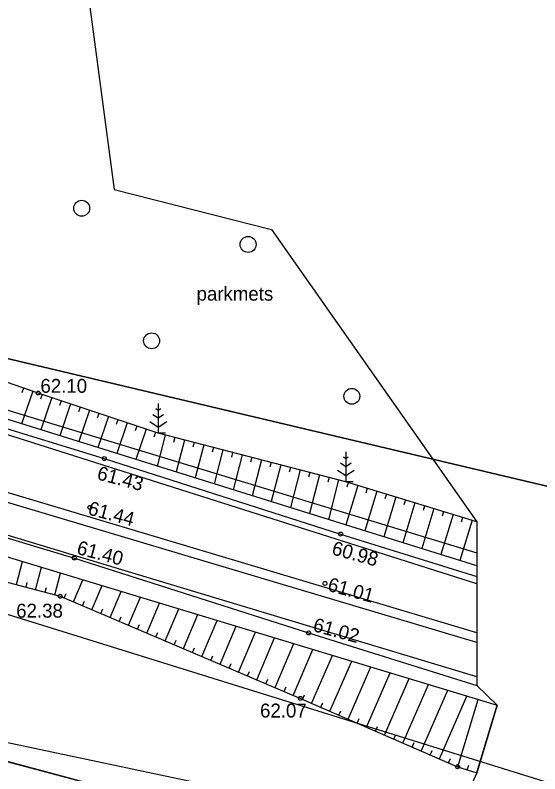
# Model space of a CAD drawing. Extents: x 640640 to 640863, y 6456506 to 6456694.
# Drawn here: x 640748.75 to 640775.1, y 6456551.28 to 6456589.41 of the extents above; entities that cross this region are included whole.
import ezdxf

# ---------------------------------------------------------------- set-up
doc = ezdxf.new("R2010")
doc.units = 0
for name, color, linetype in [('HALJASTUS', 7, 'Continuous'), ('KORGUS', 7, 'Continuous'), ('KPKAABEL', 7, 'Continuous'), ('KTRASS', 7, 'Continuous'), ('MOOTPIIR', 7, 'Continuous'), ('MPOHULIIN', 7, 'Continuous'), ('PIIR', 7, 'Continuous'), ('PUU', 7, 'Continuous'), ('RELJEEF', 7, 'Continuous'), ('TEE', 7, 'Continuous'), ('VORMISTUS', 7, 'Continuous')]:
    doc.layers.add(name, color=color, linetype=linetype)

msp = doc.modelspace()

# ---------------------------------------------------------------- linework, layer by layer
at = {"layer": 'HALJASTUS'}
for centre in [(640752.092, 6456579.704), (640760.448, 6456577.887), (640755.604, 6456573.04), (640765.655, 6456570.253)]:
    msp.add_circle(centre, 0.4, dxfattribs=at)
at = {"layer": 'KORGUS'}
for centre in [(640749.908, 6456570.412), (640753.229, 6456567.122), (640752.503, 6456564.668), (640765.088, 6456563.328), (640751.724, 6456562.125), (640764.308, 6456560.845), (640751.011, 6456560.204), (640763.484, 6456558.357), (640763.073, 6456555.066), (640770.963, 6456551.629)]:
    msp.add_circle(centre, 0.1, dxfattribs=at)
at = {"layer": 'KPKAABEL'}
msp.add_lwpolyline([(640771.934, 6456556.15), (640752.169, 6456562.125), (640732.405, 6456568.1), (640716.942, 6456572.123), (640701.48, 6456576.145), (640685.803, 6456579.785), (640670.126, 6456583.425)], dxfattribs=at)
at = {"layer": 'KTRASS'}
for points in [[(640771.934, 6456558.364), (640747.169, 6456565.762), (640736.352, 6456568.789), (640720.229, 6456572.858), (640710.425, 6456575.916), (640700.235, 6456578.745), (640677.722, 6456583.622), (640670.126, 6456585.329)], [(640771.934, 6456557.88), (640747.063, 6456565.296), (640736.228, 6456568.355), (640720.162, 6456572.518), (640700.164, 6456578.291), (640676.442, 6456583.404), (640670.126, 6456584.86)], [(640771.934, 6456560.825), (640743.251, 6456569.949)]]:
    msp.add_lwpolyline(points, dxfattribs=at)
at = {"layer": 'MOOTPIIR'}
msp.add_lwpolyline([(640744.156, 6456622.826), (640743.235, 6456607.824), (640750.337, 6456606.07), (640753.724, 6456580.64), (640761.625, 6456578.644), (640771.934, 6456563.95), (640771.934, 6456555.722), (640772.959, 6456554.725), (640771.934, 6456551.334), (640771.369, 6456550.071), (640760.633, 6456550.243), (640743.702, 6456553.829), (640733.751, 6456547.908), (640703.46, 6456554.75)], dxfattribs=at)
at = {"layer": 'MPOHULIIN'}
msp.add_lwpolyline([(640670.198, 6456590.183), (640685.639, 6456586.724), (640729.99, 6456575.159), (640771.934, 6456562.39)], dxfattribs=at)
at = {"layer": 'PIIR'}
for points in [[(640783.902, 6456665.438), (640782.96, 6456651.73), (640780.81, 6456620.58), (640777, 6456565.36), (640738.92, 6456574.38), (640734.74, 6456663.08), (640734.003, 6456678.754)], [(640651.277, 6456596.585), (640700.05, 6456584.5), (640738.92, 6456574.38), (640777, 6456565.36), (640799.88, 6456558.22), (640836.818, 6456546.681)], [(640833.137, 6456532.886), (640737.54, 6456562.65), (640647.9, 6456583.93)]]:
    msp.add_lwpolyline(points, dxfattribs=at)
at = {"layer": 'PUU'}
for p, q in [((640755.936, 6456569.546), (640755.811, 6456569.628)), ((640755.936, 6456569.896), (640755.936, 6456568.396)), ((640756.06, 6456569.628), (640755.936, 6456569.546)), ((640755.936, 6456569.146), (640755.669, 6456569.323)), ((640756.202, 6456569.323), (640755.936, 6456569.146)), ((640755.511, 6456568.985), (640755.936, 6456568.702)), ((640755.936, 6456568.702), (640756.36, 6456568.985)), ((640756.296, 6456568.396), (640755.936, 6456568.396)), ((640765.356, 6456567.457), (640765.356, 6456565.957)), ((640765.356, 6456566.707), (640765.089, 6456566.885)), ((640765.356, 6456567.107), (640765.231, 6456567.19)), ((640765.48, 6456567.19), (640765.356, 6456567.107)), ((640765.622, 6456566.885), (640765.356, 6456566.707)), ((640764.932, 6456566.547), (640765.356, 6456566.264)), ((640765.356, 6456566.264), (640765.78, 6456566.547)), ((640765.716, 6456565.957), (640765.356, 6456565.957))]:
    msp.add_line(p, q, dxfattribs=at)
at = {"layer": 'RELJEEF'}
for p, q in [((640749.638, 6456570.505), (640749.073, 6456568.877)), ((640749.166, 6456570.669), (640749.084, 6456570.433)), ((640750.111, 6456570.344), (640750.032, 6456570.107)), ((640750.585, 6456570.185), (640750.046, 6456568.573)), ((640751.06, 6456570.027), (640750.98, 6456569.789)), ((640751.534, 6456569.868), (640751.001, 6456568.274)), ((640752.008, 6456569.709), (640751.929, 6456569.472)), ((640752.482, 6456569.551), (640751.955, 6456567.976)), ((640752.956, 6456569.392), (640752.877, 6456569.155)), ((640753.43, 6456569.234), (640752.91, 6456567.677)), ((640753.905, 6456569.075), (640753.825, 6456568.838)), ((640754.379, 6456568.916), (640753.865, 6456567.379)), ((640754.853, 6456568.758), (640754.774, 6456568.521)), ((640755.327, 6456568.599), (640754.819, 6456567.08)), ((640755.801, 6456568.44), (640755.722, 6456568.203)), ((640756.283, 6456568.306), (640755.88, 6456566.749)), ((640756.767, 6456568.18), (640756.704, 6456567.938)), ((640757.251, 6456568.055), (640756.835, 6456566.45)), ((640757.735, 6456567.93), (640757.672, 6456567.688)), ((640758.219, 6456567.805), (640757.791, 6456566.152)), ((640758.703, 6456567.679), (640758.64, 6456567.437)), ((640759.187, 6456567.554), (640758.747, 6456565.853)), ((640759.671, 6456567.429), (640759.608, 6456567.187)), ((640760.155, 6456567.304), (640759.702, 6456565.554)), ((640760.639, 6456567.178), (640760.576, 6456566.936)), ((640761.123, 6456567.053), (640760.658, 6456565.255)), ((640761.607, 6456566.928), (640761.544, 6456566.686)), ((640762.091, 6456566.802), (640761.613, 6456564.957)), ((640762.575, 6456566.677), (640762.513, 6456566.435)), ((640763.059, 6456566.552), (640762.569, 6456564.658)), ((640763.543, 6456566.427), (640763.481, 6456566.185)), ((640764.027, 6456566.301), (640763.525, 6456564.359)), ((640764.511, 6456566.176), (640764.449, 6456565.934)), ((640764.995, 6456566.051), (640764.48, 6456564.061)), ((640765.956, 6456565.774), (640765.35, 6456563.789)), ((640765.478, 6456565.92), (640765.405, 6456565.681)), ((640766.913, 6456565.482), (640766.305, 6456563.49)), ((640766.434, 6456565.628), (640766.362, 6456565.389)), ((640767.869, 6456565.19), (640767.259, 6456563.192)), ((640767.391, 6456565.336), (640767.318, 6456565.097)), ((640768.347, 6456565.044), (640768.274, 6456564.805)), ((640768.826, 6456564.899), (640768.214, 6456562.894)), ((640769.782, 6456564.607), (640769.168, 6456562.595)), ((640769.304, 6456564.753), (640769.231, 6456564.513)), ((640770.739, 6456564.315), (640770.123, 6456562.297)), ((640770.26, 6456564.461), (640770.187, 6456564.222)), ((640771.695, 6456564.023), (640771.077, 6456561.999)), ((640771.217, 6456564.169), (640771.144, 6456563.93)), ((640748.813, 6456560.786), (640749.12, 6456561.947)), ((640749.779, 6456560.53), (640750.078, 6456561.657)), ((640750.746, 6456560.274), (640751.035, 6456561.367)), ((640749.296, 6456560.658), (640749.36, 6456560.9)), ((640751.679, 6456559.92), (640752.151, 6456561.029)), ((640750.263, 6456560.402), (640750.327, 6456560.644)), ((640752.599, 6456559.528), (640753.114, 6456560.737)), ((640753.519, 6456559.136), (640754.077, 6456560.446)), ((640751.219, 6456560.116), (640751.317, 6456560.346)), ((640754.439, 6456558.744), (640755.04, 6456560.154)), ((640752.139, 6456559.724), (640752.237, 6456559.954)), ((640755.359, 6456558.352), (640756.002, 6456559.862)), ((640753.059, 6456559.332), (640753.157, 6456559.562)), ((640756.279, 6456557.96), (640756.965, 6456559.571)), ((640757.199, 6456557.568), (640757.928, 6456559.279)), ((640753.979, 6456558.94), (640754.077, 6456559.17)), ((640758.119, 6456557.176), (640758.89, 6456558.987)), ((640754.899, 6456558.548), (640754.997, 6456558.778)), ((640759.039, 6456556.784), (640759.853, 6456558.696)), ((640755.819, 6456558.156), (640755.917, 6456558.386)), ((640759.959, 6456556.392), (640760.816, 6456558.404)), ((640760.879, 6456556.001), (640761.779, 6456558.112)), ((640756.739, 6456557.764), (640756.837, 6456557.994)), ((640761.799, 6456555.609), (640762.741, 6456557.821)), ((640757.659, 6456557.372), (640757.757, 6456557.602)), ((640762.719, 6456555.217), (640763.704, 6456557.529)), ((640758.579, 6456556.98), (640758.677, 6456557.21)), ((640763.637, 6456554.82), (640764.687, 6456557.231)), ((640759.499, 6456556.588), (640759.597, 6456556.818)), ((640764.554, 6456554.421), (640765.651, 6456556.939)), ((640765.471, 6456554.022), (640766.614, 6456556.647)), ((640760.419, 6456556.197), (640760.517, 6456556.427)), ((640766.387, 6456553.622), (640767.578, 6456556.355)), ((640761.339, 6456555.805), (640761.437, 6456556.035)), ((640767.304, 6456553.223), (640768.541, 6456556.063)), ((640762.259, 6456555.413), (640762.357, 6456555.643)), ((640768.221, 6456552.824), (640769.505, 6456555.771)), ((640769.138, 6456552.424), (640770.469, 6456555.479)), ((640763.179, 6456555.02), (640763.278, 6456555.249)), ((640770.055, 6456552.025), (640771.432, 6456555.188)), ((640764.095, 6456554.621), (640764.195, 6456554.85)), ((640770.972, 6456551.627), (640772.002, 6456555.015)), ((640771.929, 6456551.336), (640772.959, 6456554.725)), ((640765.012, 6456554.221), (640765.112, 6456554.451)), ((640765.929, 6456553.822), (640766.029, 6456554.051)), ((640766.846, 6456553.423), (640766.946, 6456553.652)), ((640767.763, 6456553.023), (640767.863, 6456553.253)), ((640768.68, 6456552.624), (640768.779, 6456552.853)), ((640769.596, 6456552.225), (640769.696, 6456552.454)), ((640770.513, 6456551.825), (640770.613, 6456552.055)), ((640771.45, 6456551.481), (640771.523, 6456551.72))]:
    msp.add_line(p, q, dxfattribs=at)
for points in [[(640771.934, 6456561.731), (640755.578, 6456566.843), (640741.943, 6456571.105), (640738.158, 6456572.969), (640736.351, 6456576.484), (640734.984, 6456580.543), (640734.779, 6456582.414), (640735.313, 6456583.22)], [(640771.934, 6456563.95), (640765.356, 6456565.957), (640755.936, 6456568.396), (640749.908, 6456570.412), (640738.523, 6456574.36), (640735.313, 6456583.22)], [(640669.943, 6456582.819), (640709.497, 6456572.644), (640721.924, 6456570.187), (640772.959, 6456554.725)], [(640670.126, 6456579.771), (640672.204, 6456579.178), (640680.404, 6456577.321), (640682.204, 6456576.635), (640690.998, 6456571.404), (640695.262, 6456570.341), (640703.47, 6456570.886), (640707.265, 6456570.215), (640710.515, 6456568.632), (640716.318, 6456566.85), (640721.895, 6456567.505), (640725.692, 6456566.7), (640735.606, 6456564.278), (640751.011, 6456560.204), (640763.073, 6456555.066), (640770.963, 6456551.629), (640771.934, 6456551.334)]]:
    msp.add_lwpolyline(points, dxfattribs=at)
at = {"layer": 'TEE'}
for points in [[(640670.126, 6456588.636), (640682.638, 6456585.801), (640694.193, 6456582.937), (640700.415, 6456581.843), (640707.116, 6456580.158), (640719.352, 6456576.94), (640730.27, 6456574.132), (640738.99, 6456571.562), (640741.661, 6456570.672), (640753.229, 6456567.122), (640765.088, 6456563.328), (640771.934, 6456561.198)], [(640669.978, 6456583.472), (640681.67, 6456580.807), (640692.656, 6456578.118), (640705.434, 6456574.774), (640717.899, 6456571.952), (640729.058, 6456568.751), (640739.981, 6456565.653), (640751.724, 6456562.125), (640763.484, 6456558.357), (640771.934, 6456555.722)]]:
    msp.add_lwpolyline(points, dxfattribs=at)
at = {"layer": 'VORMISTUS'}
msp.add_line((640832.235, 6456529.509), (640746.245, 6456552.456), dxfattribs=at)
msp.add_lwpolyline([(640746.245, 6456552.456), (640832.235, 6456529.509), (640826.037, 6456506.282), (640740.046, 6456529.229)], close=True, dxfattribs=at)

# ---------------------------------------------------------------- texts
at = {"layer": 'HALJASTUS'}
msp.add_text('parkmets', height=0.7, dxfattribs=at).set_placement((640757.86, 6456575.06))
at = {"layer": 'KORGUS'}
for s, p in [(' 62.10', (640749.761, 6456570.428)), (' 62.38', (640748.544, 6456559.127)), (' 62.07', (640760.788, 6456554.108))]:
    msp.add_text(s, height=0.7, dxfattribs=at).set_placement(p)
for s, rotation, p in [(' 61.43', 345.1061, (640752.565, 6456566.155)), (' 61.44', 345.1061, (640752.112, 6456564.387)), (' 61.40', 345.1061, (640751.549, 6456562.404)), (' 60.98', 344.6656, (640764.353, 6456562.384)), (' 61.01', 344.6656, (640764.144, 6456560.56)), (' 61.02', 344.6656, (640763.409, 6456558.532))]:
    msp.add_text(s, height=0.7, rotation=rotation, dxfattribs=at).set_placement(p)

doc.saveas('drawing.dxf')
